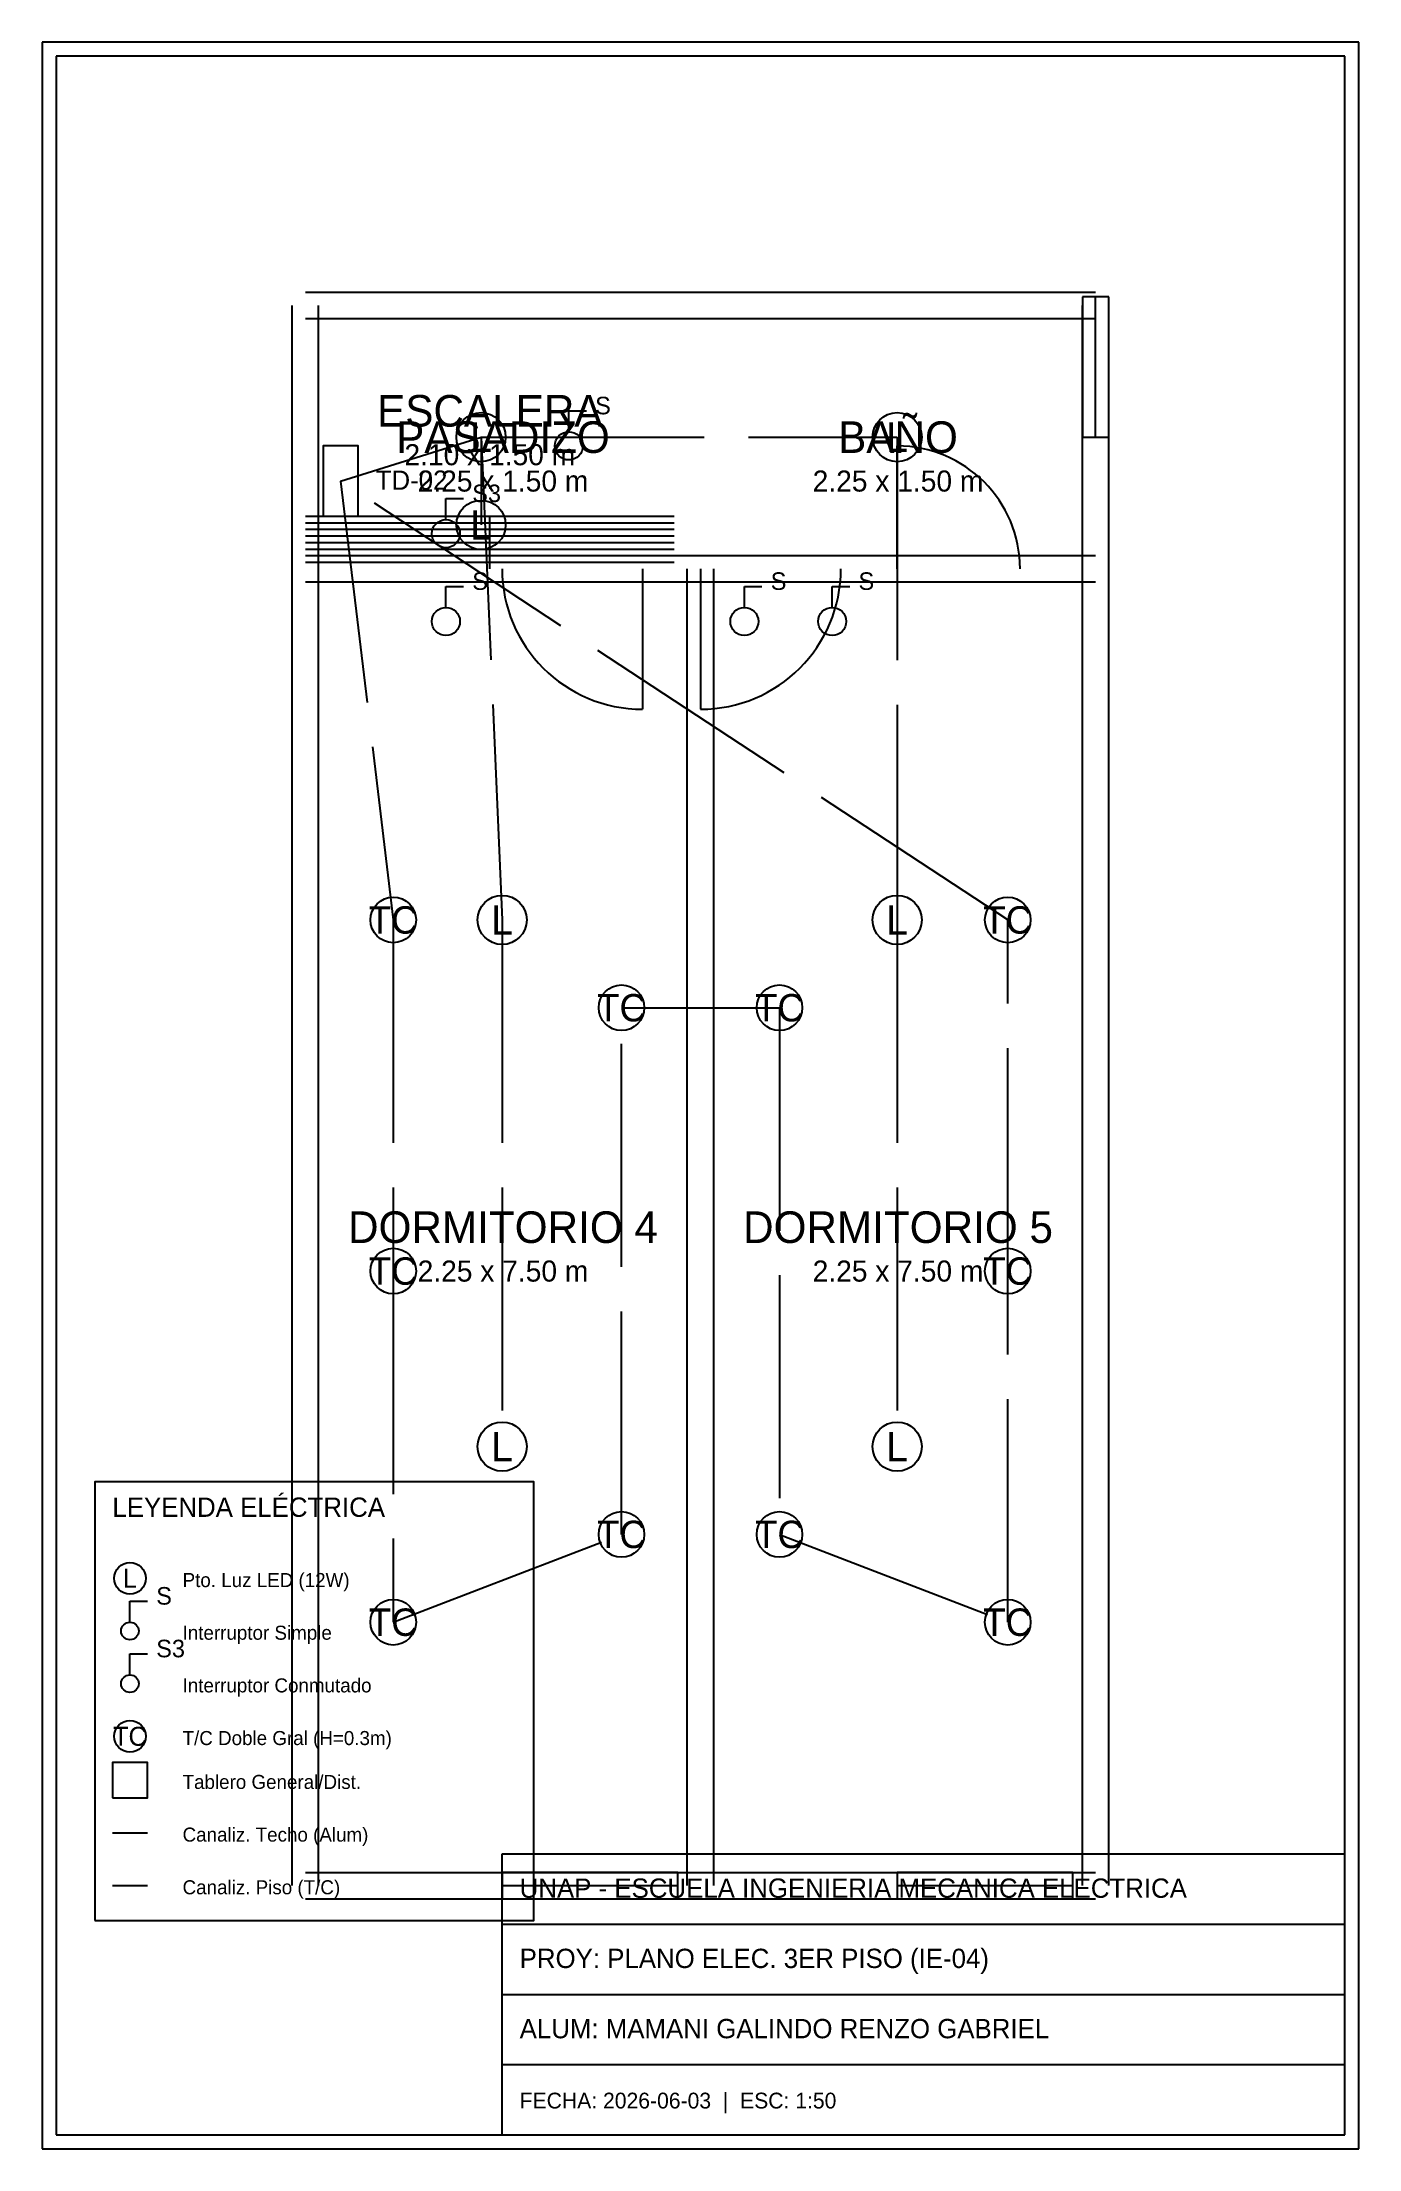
# Model space of a CAD drawing. Header units: metres. Extents: x -1.5 to 6, y -1.5 to 10.5.
import ezdxf
from ezdxf.enums import TextEntityAlignment as Align

# ---------------------------------------------------------------- set-up
doc = ezdxf.new("R2010")
doc.units = ezdxf.units.M
doc.linetypes.add('DASHED', pattern=[1.524, 1.27, -0.254])
for name, color, linetype in [('ELEC_ALUMBRADO', 3, 'Continuous'), ('ELEC_CONDUIT', 5, 'Continuous'), ('ELEC_TOMACORRIENTES', 6, 'Continuous'), ('ESCALERAS', 8, 'Continuous'), ('MARCO', 7, 'Continuous'), ('MUROS', 8, 'Continuous'), ('PUERTAS', 8, 'Continuous'), ('TEXTOS', 8, 'Continuous'), ('VENTANAS', 8, 'Continuous')]:
    doc.layers.add(name, color=color, linetype=linetype)

msp = doc.modelspace()

# ---------------------------------------------------------------- linework, layer by layer
at = {"layer": 'ELEC_ALUMBRADO', "color": 3}
for p, q in [((1.5, 8.28), (1.5, 8.4)), ((1.5, 8.4), (1.6, 8.4)), ((0.8, 7.78), (0.8, 7.9)), ((0.8, 7.9), (0.9, 7.9)), ((0.8, 7.28), (0.8, 7.4)), ((0.8, 7.4), (0.9, 7.4)), ((2.5, 7.28), (2.5, 7.4)), ((2.5, 7.4), (2.6, 7.4)), ((3, 7.28), (3, 7.4)), ((3, 7.4), (3.1, 7.4))]:
    msp.add_line(p, q, dxfattribs=at)
at = {"layer": 'ELEC_ALUMBRADO', "color": 1}
msp.add_lwpolyline([(0.1, 7.8), (0.3, 7.8), (0.3, 8.2), (0.1, 8.2)], close=True, dxfattribs=at)
at = {"layer": 'ELEC_ALUMBRADO', "color": 3}
for centre, radius in [((1, 8.25), 0.14), ((1.5, 8.2), 0.08), ((3.37, 8.25), 0.14), ((1, 7.75), 0.14), ((0.8, 7.7), 0.08), ((0.8, 7.2), 0.08), ((2.5, 7.2), 0.08), ((3, 7.2), 0.08), ((1.12, 5.5), 0.14), ((3.37, 5.5), 0.14), ((1.12, 2.5), 0.14), ((3.37, 2.5), 0.14)]:
    msp.add_circle(centre, radius, dxfattribs=at)
at = {"layer": 'ELEC_CONDUIT', "color": 3, "linetype": 'DASHED'}
for p, q in [((0.2, 8), (1, 8.25)), ((1, 8.25), (3.37, 8.25)), ((1, 8.25), (1, 7.75)), ((1, 8.25), (1.12, 5.5)), ((3.37, 8.25), (3.37, 5.5)), ((1.12, 5.5), (1.12, 2.5)), ((3.37, 5.5), (3.37, 2.5))]:
    msp.add_line(p, q, dxfattribs=at)
at = {"layer": 'ELEC_CONDUIT', "color": 6, "linetype": 'DASHED'}
for p, q in [((0.2, 8), (0.5, 5.5)), ((4, 5.5), (0.2, 8)), ((0.5, 5.5), (0.5, 3.5)), ((4, 3.5), (4, 5.5)), ((1.8, 2), (1.8, 5)), ((1.8, 5), (2.7, 5)), ((2.7, 5), (2.7, 2)), ((0.5, 3.5), (0.5, 1.5)), ((4, 1.5), (4, 3.5)), ((0.5, 1.5), (1.8, 2)), ((2.7, 2), (4, 1.5))]:
    msp.add_line(p, q, dxfattribs=at)
at = {"layer": 'ELEC_TOMACORRIENTES', "color": 6}
for centre in [(0.5, 5.5), (4, 5.5), (1.8, 5), (2.7, 5), (0.5, 3.5), (4, 3.5), (1.8, 2), (2.7, 2), (0.5, 1.5), (4, 1.5)]:
    msp.add_circle(centre, 0.13, dxfattribs=at)
at = {"layer": 'ESCALERAS', "color": 8}
for p, q in [((0, 7.8), (2.1, 7.8)), ((1.05, 7.5), (1.05, 7.8)), ((0, 7.7625), (1.05, 7.7625)), ((0, 7.725), (1.05, 7.725)), ((0, 7.6875), (1.05, 7.6875)), ((1.05, 7.7625), (2.1, 7.7625)), ((1.05, 7.725), (2.1, 7.725)), ((1.05, 7.6875), (2.1, 7.6875)), ((0, 7.65), (1.05, 7.65)), ((0, 7.6125), (1.05, 7.6125)), ((0, 7.575), (1.05, 7.575)), ((1.05, 7.65), (2.1, 7.65)), ((1.05, 7.6125), (2.1, 7.6125)), ((1.05, 7.575), (2.1, 7.575)), ((0, 7.5375), (1.05, 7.5375)), ((1.05, 7.5375), (2.1, 7.5375))]:
    msp.add_line(p, q, dxfattribs=at)
at = {"layer": 'MARCO', "color": 7}
for p, q in [((6, 10.5), (-1.5, 10.5)), ((-1.5, 10.5), (-1.5, -1.5)), ((6, -1.5), (6, 10.5)), ((5.92, 10.42), (-1.42, 10.42)), ((-1.42, 10.42), (-1.42, -1.42)), ((5.92, -1.42), (5.92, 10.42)), ((1.12, -1.42), (1.12, 0.18)), ((1.12, 0.18), (5.92, 0.18)), ((1.12, -0.22), (5.92, -0.22)), ((1.12, -0.62), (5.92, -0.62)), ((1.12, -1.02), (5.92, -1.02)), ((-1.42, -1.42), (5.92, -1.42)), ((-1.5, -1.5), (6, -1.5))]:
    msp.add_line(p, q, dxfattribs=at)
at = {"layer": 'MUROS', "color": 8}
for p, q in [((-0.075, 7.5), (-0.075, 9)), ((0, 9.075), (2.1, 9.075)), ((0, 9.075), (2.25, 9.075)), ((0.075, 7.5), (0.075, 9)), ((2.25, 9.075), (4.5, 9.075)), ((4.425, 7.5), (4.425, 9)), ((4.575, 7.5), (4.575, 9)), ((0, 8.925), (2.1, 8.925)), ((0, 8.925), (2.25, 8.925)), ((2.25, 8.925), (4.5, 8.925)), ((0, 7.575), (2.25, 7.575)), ((0, 7.575), (2.1, 7.575)), ((2.25, 7.575), (4.5, 7.575)), ((-0.075, 0), (-0.075, 7.5)), ((0.075, 0), (0.075, 7.5)), ((2.175, 0), (2.175, 7.5)), ((2.325, 0), (2.325, 7.5)), ((4.425, 0), (4.425, 7.5)), ((4.575, 0), (4.575, 7.5)), ((0, 7.425), (2.25, 7.425)), ((0, 7.425), (2.1, 7.425)), ((2.25, 7.425), (4.5, 7.425)), ((0, 0.075), (2.25, 0.075)), ((2.25, 0.075), (4.5, 0.075)), ((0, -0.075), (2.25, -0.075)), ((2.25, -0.075), (4.5, -0.075))]:
    msp.add_line(p, q, dxfattribs=at)
at = {"layer": 'PUERTAS', "color": 2}
for p, q in [((3.37, 7.5), (3.37, 8.2)), ((1.92, 7.5), (1.92, 6.7)), ((2.25, 7.5), (2.25, 6.7))]:
    msp.add_line(p, q, dxfattribs=at)
for centre, radius, start, end in [((3.37, 7.5), 0.7, 0, 90), ((1.92, 7.5), 0.8, 180, 270), ((2.25, 7.5), 0.8, 270, 360)]:
    msp.add_arc(centre, radius, start, end, dxfattribs=at)
at = {"layer": 'TEXTOS', "color": 3}
for p, q in [((-1, 1.5), (-1, 1.62)), ((-1, 1.62), (-0.9, 1.62)), ((-1, 1.2), (-1, 1.32)), ((-1, 1.32), (-0.9, 1.32))]:
    msp.add_line(p, q, dxfattribs=at)
at = {"layer": 'TEXTOS', "color": 3, "linetype": 'DASHED'}
msp.add_line((-1.1, 0.3), (-0.9, 0.3), dxfattribs=at)
at = {"layer": 'TEXTOS', "color": 6, "linetype": 'DASHED'}
msp.add_line((-1.1, 0), (-0.9, 0), dxfattribs=at)
at = {"layer": 'TEXTOS', "color": 8}
msp.add_lwpolyline([(-1.2, -0.2), (1.3, -0.2), (1.3, 2.3), (-1.2, 2.3)], close=True, dxfattribs=at)
at = {"layer": 'TEXTOS', "color": 1}
msp.add_lwpolyline([(-1.1, 0.5), (-0.9, 0.5), (-0.9, 0.7), (-1.1, 0.7)], close=True, dxfattribs=at)
at = {"layer": 'TEXTOS', "color": 3}
for centre, radius in [((-1, 1.75), 0.09), ((-1, 1.45), 0.05), ((-1, 1.15), 0.05)]:
    msp.add_circle(centre, radius, dxfattribs=at)
at = {"layer": 'TEXTOS', "color": 6}
msp.add_circle((-1, 0.85), 0.09, dxfattribs=at)
at = {"layer": 'VENTANAS', "color": 4}
for p, q in [((4.575, 9.05), (4.425, 9.05)), ((4.425, 9.05), (4.425, 8.25)), ((4.5, 8.25), (4.5, 9.05)), ((4.575, 8.25), (4.575, 9.05)), ((4.425, 8.25), (4.575, 8.25)), ((2.12, 0.075), (1.12, 0.075)), ((1.12, 0.075), (1.12, -0.075)), ((1.12, 0), (2.12, 0)), ((2.12, -0.075), (2.12, 0.075)), ((4.37, 0.075), (3.37, 0.075)), ((3.37, 0.075), (3.37, -0.075)), ((3.37, 0), (4.37, 0)), ((4.37, -0.075), (4.37, 0.075)), ((1.12, -0.075), (2.12, -0.075)), ((3.37, -0.075), (4.37, -0.075))]:
    msp.add_line(p, q, dxfattribs=at)

# ---------------------------------------------------------------- texts
at = {"layer": 'ELEC_ALUMBRADO', "color": 3}
for s, p in [('S', (1.65, 8.38)), ('S3', (0.95, 7.88)), ('S', (0.95, 7.38)), ('S', (2.65, 7.38)), ('S', (3.15, 7.38))]:
    msp.add_text(s, height=0.1, dxfattribs=at).set_placement(p)
for p in [(1, 8.25), (3.37, 8.25), (1, 7.75), (1.12, 5.5), (3.37, 5.5), (1.12, 2.5), (3.37, 2.5)]:
    msp.add_text('L', height=0.168, dxfattribs=at).set_placement(p, align=Align.MIDDLE_CENTER)
at = {"layer": 'ELEC_ALUMBRADO', "color": 1}
msp.add_text('TD-02', height=0.11, dxfattribs=at).set_placement((0.4, 7.95))
at = {"layer": 'ELEC_TOMACORRIENTES', "color": 6}
for p in [(0.5, 5.5), (4, 5.5), (1.8, 5), (2.7, 5), (0.5, 3.5), (4, 3.5), (1.8, 2), (2.7, 2), (0.5, 1.5), (4, 1.5)]:
    msp.add_text('TC', height=0.156, dxfattribs=at).set_placement(p, align=Align.MIDDLE_CENTER)
at = {"layer": 'TEXTOS', "color": 8}
for s, height, p in [('ESCALERA', 0.18, (1.05, 8.4)), ('PASADIZO', 0.18, (1.125, 8.25)), ('BAÑO', 0.18, (3.375, 8.25)), ('2.10 x 1.50 m', 0.12, (1.05, 8.15)), ('2.25 x 1.50 m', 0.12, (1.125, 8)), ('2.25 x 1.50 m', 0.12, (3.375, 8)), ('DORMITORIO 4', 0.18, (1.125, 3.75)), ('DORMITORIO 5', 0.18, (3.375, 3.75)), ('2.25 x 7.50 m', 0.12, (1.125, 3.5)), ('2.25 x 7.50 m', 0.12, (3.375, 3.5))]:
    msp.add_text(s, height=height, dxfattribs=at).set_placement(p, align=Align.MIDDLE_CENTER)
at = {"layer": 'TEXTOS', "color": 7}
for s, height, p in [('LEYENDA ELÉCTRICA', 0.11, (-1.1, 2.1)), ('Pto. Luz LED (12W)', 0.08, (-0.7, 1.7)), ('Interruptor Simple', 0.08, (-0.7, 1.4)), ('Interruptor Conmutado', 0.08, (-0.7, 1.1)), ('T/C Doble Gral (H=0.3m)', 0.08, (-0.7, 0.8)), ('Tablero General/Dist.', 0.08, (-0.7, 0.55)), ('Canaliz. Techo (Alum)', 0.08, (-0.7, 0.25)), ('Canaliz. Piso (T/C)', 0.08, (-0.7, -0.05)), ('UNAP - ESCUELA INGENIERIA MECANICA ELECTRICA', 0.11, (1.22, -0.07)), ('PROY: PLANO ELEC. 3ER PISO (IE-04)', 0.11, (1.22, -0.47)), ('ALUM: MAMANI GALINDO RENZO GABRIEL', 0.11, (1.22, -0.87)), ('FECHA: 2026-06-03  |  ESC: 1:50', 0.09, (1.22, -1.27))]:
    msp.add_text(s, height=height, dxfattribs=at).set_placement(p)
at = {"layer": 'TEXTOS', "color": 3}
msp.add_text('L', height=0.108, dxfattribs=at).set_placement((-1, 1.75), align=Align.MIDDLE_CENTER)
for s, p in [('S', (-0.85, 1.6)), ('S3', (-0.85, 1.3))]:
    msp.add_text(s, height=0.1, dxfattribs=at).set_placement(p)
at = {"layer": 'TEXTOS', "color": 6}
msp.add_text('TC', height=0.108, dxfattribs=at).set_placement((-1, 0.85), align=Align.MIDDLE_CENTER)

doc.saveas('drawing.dxf')
